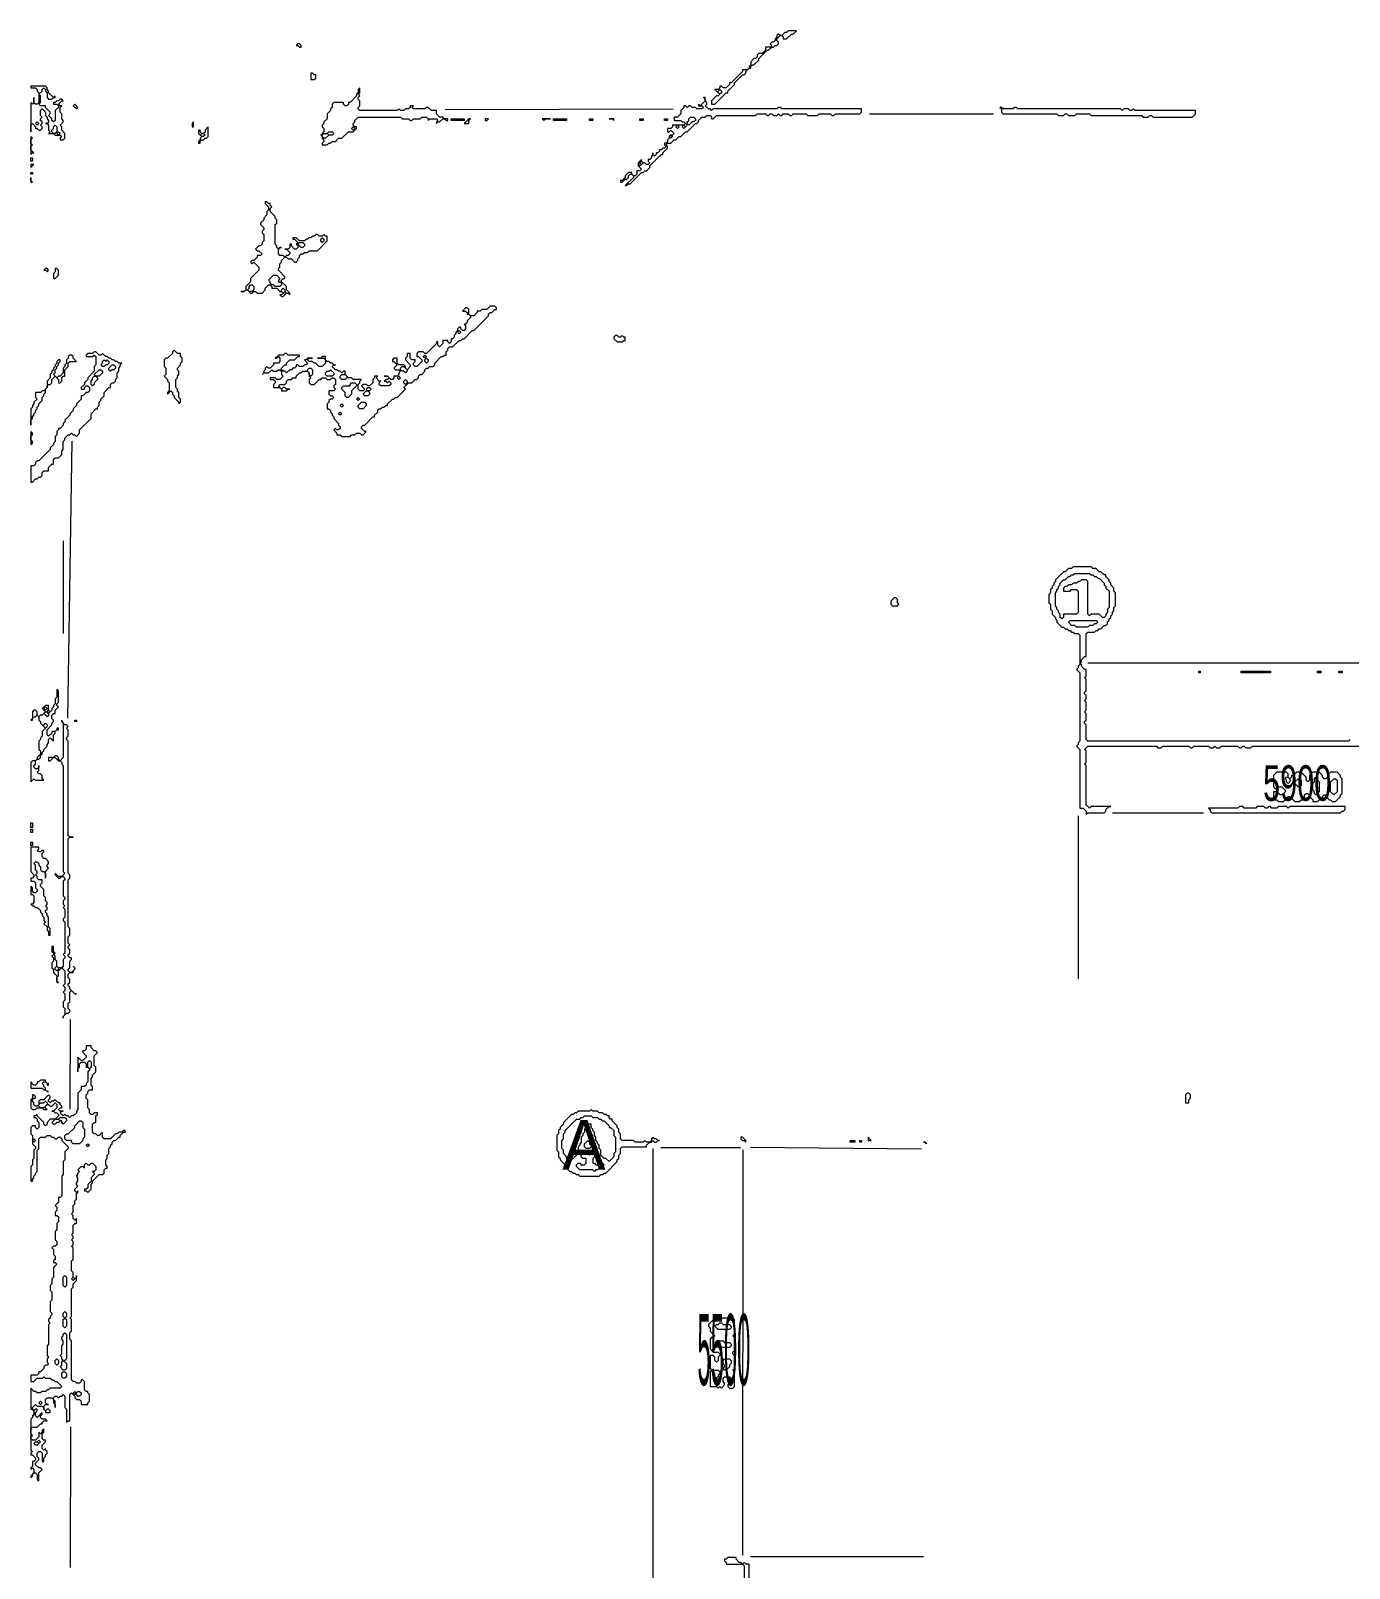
# Model space of a CAD drawing. Extents: x 20 to 3943, y 20 to 2783.
# Drawn here: x 20 to 829, y 1839 to 2783 of the extents above; entities that cross this region are included whole.
import ezdxf

# ---------------------------------------------------------------- set-up
doc = ezdxf.new("R2010")
doc.units = 0
for name, color, linetype, lineweight in [('OCR_TEXT', 6, 'Continuous', 0), ('TRACE_CURVE', 6, 'Continuous', 0), ('TRACE_STRAIGHT', 5, 'Continuous', 0), ('TRACE_TEXT_SYMBOL', 6, 'Continuous', 0)]:
    doc.layers.add(name, color=color, linetype=linetype, lineweight=lineweight)
doc.styles.add('wqy-unicode', font='wqy-unicode.lff')

msp = doc.modelspace()

# ---------------------------------------------------------------- linework, layer by layer
at = {"layer": 'TRACE_CURVE', "color": 6}
for points in [[(660, 2454), (659, 2453), (657, 2453), (655, 2451), (654, 2451), (649, 2446), (649, 2445), (648, 2444), (648, 2443), (647, 2442), (647, 2441), (646, 2440), (646, 2438), (645, 2437), (645, 2432), (646, 2431), (646, 2428), (647, 2427), (647, 2425), (649, 2423), (649, 2422), (650, 2421), (650, 2420), (653, 2417), (654, 2417), (655, 2416), (656, 2416), (657, 2415), (658, 2415), (659, 2414), (660, 2414), (661, 2413), (663, 2413), (664, 2412), (664, 2394), (663, 2393), (663, 2392), (662, 2391), (664, 2389), (664, 2347), (663, 2346), (663, 2345), (662, 2344), (664, 2342), (664, 2306), (666, 2306), (668, 2304), (668, 2302), (669, 2303), (679, 2303), (680, 2304), (680, 2305), (682, 2307), (683, 2307), (671, 2307), (670, 2306), (668, 2308), (668, 2332), (667, 2333), (668, 2334), (668, 2341), (667, 2342), (669, 2344), (711, 2344)], [(673, 2414), (674, 2415), (675, 2415), (676, 2416), (677, 2416), (679, 2418), (680, 2418), (681, 2419), (681, 2420), (682, 2421), (682, 2422), (683, 2423), (683, 2424), (684, 2425), (684, 2426), (685, 2427), (685, 2429), (686, 2430), (686, 2438), (685, 2439), (685, 2441), (683, 2443), (683, 2444), (682, 2445), (682, 2446), (680, 2448), (680, 2449), (679, 2449), (677, 2451), (676, 2451), (674, 2453), (672, 2453), (671, 2454), (660, 2454)], [(660, 2449), (661, 2450), (670, 2450), (671, 2449), (672, 2449), (673, 2448), (674, 2448), (675, 2447), (676, 2447), (679, 2444), (679, 2443), (680, 2442), (680, 2441), (682, 2439), (682, 2429), (681, 2428), (681, 2426), (680, 2425), (680, 2424), (679, 2423), (678, 2423), (676, 2425), (671, 2425), (670, 2424), (669, 2425), (669, 2445), (668, 2446), (665, 2446), (664, 2445), (663, 2445), (662, 2444), (660, 2444), (659, 2443), (657, 2443), (656, 2442), (655, 2442), (654, 2441), (654, 2439), (658, 2439), (659, 2440), (662, 2440), (663, 2439), (663, 2426), (662, 2425), (654, 2425), (654, 2423), (653, 2422), (652, 2423), (652, 2425), (651, 2426), (651, 2427), (650, 2428), (650, 2429), (649, 2430), (649, 2438), (650, 2439), (650, 2440), (651, 2441), (651, 2442), (652, 2443), (652, 2444), (654, 2446), (655, 2446), (657, 2448)], [(657, 2448), (658, 2448), (659, 2449), (660, 2449)], [(830, 2348), (829, 2347), (669, 2347), (668, 2348), (668, 2357), (667, 2358), (667, 2359), (668, 2360), (668, 2364), (667, 2365), (668, 2366), (668, 2371), (667, 2372), (668, 2373), (668, 2375), (667, 2376), (667, 2377), (668, 2378), (668, 2385), (667, 2386), (668, 2387), (668, 2391), (667, 2391), (665, 2393), (665, 2394), (664, 2395), (665, 2396), (665, 2397), (667, 2399), (668, 2399), (668, 2413), (669, 2414), (673, 2414)], [(39, 2360), (39, 2359), (40, 2358), (40, 2337), (38, 2335), (37, 2336), (37, 2337), (36, 2338), (35, 2338), (34, 2337), (31, 2337), (31, 2335), (32, 2335), (34, 2337), (35, 2337), (37, 2335), (38, 2335), (39, 2334), (39, 2333), (40, 2332), (40, 2267), (41, 2266), (39, 2264), (37, 2264), (35, 2266), (35, 2265), (37, 2263), (38, 2263), (39, 2264), (40, 2264), (41, 2263), (41, 2262), (40, 2261), (40, 2252), (41, 2251), (41, 2250), (40, 2249), (40, 2247), (41, 2246), (40, 2245), (41, 2244), (41, 2239), (40, 2238), (40, 2237), (41, 2236), (41, 2217), (40, 2216), (41, 2215), (41, 2214), (40, 2213), (40, 2209), (39, 2208), (37, 2208), (36, 2209), (36, 2212), (35, 2213), (35, 2215), (34, 2216), (35, 2217), (34, 2218), (34, 2221), (33, 2221), (33, 2218), (34, 2217)], [(43, 2207), (44, 2208), (44, 2212), (45, 2213), (45, 2214), (44, 2214), (43, 2215), (43, 2216), (44, 2217), (44, 2219), (43, 2220), (43, 2221), (44, 2222), (43, 2223), (43, 2227), (44, 2228), (44, 2232), (43, 2233), (43, 2262), (44, 2263), (44, 2265), (43, 2266), (43, 2287), (44, 2288), (46, 2288), (44, 2288), (43, 2289), (43, 2347), (42, 2348), (42, 2349), (43, 2350), (43, 2354), (42, 2355), (43, 2356), (42, 2357), (41, 2357), (39, 2359), (39, 2360)], [(711, 2344), (712, 2343), (714, 2343), (715, 2344), (731, 2344), (732, 2343), (733, 2343), (734, 2344), (743, 2344), (744, 2343), (746, 2343), (747, 2344), (748, 2343), (750, 2343), (751, 2344), (761, 2344), (762, 2343), (763, 2343), (764, 2344), (765, 2344), (766, 2343), (769, 2343), (770, 2344), (850, 2344)], [(34, 2217), (34, 2216), (33, 2215), (34, 2214), (34, 2212), (33, 2211), (33, 2208), (34, 2207), (34, 2205), (36, 2203), (36, 2199), (37, 2199), (36, 2200), (36, 2202), (37, 2203), (37, 2206), (39, 2208), (41, 2206), (41, 2198), (40, 2197), (41, 2196), (41, 2194), (40, 2193), (41, 2192), (41, 2188), (40, 2187), (40, 2184), (41, 2183), (41, 2179), (40, 2178), (40, 2177), (40, 2178), (42, 2180), (43, 2180), (44, 2181), (44, 2182), (43, 2183), (43, 2186), (44, 2187), (44, 2193), (45, 2194), (47, 2192), (48, 2192), (47, 2192), (44, 2195), (44, 2196), (43, 2197), (43, 2198), (44, 2199), (44, 2201), (43, 2202), (43, 2204), (44, 2205), (46, 2205), (46, 2206), (47, 2207), (47, 2208), (46, 2209), (47, 2208), (47, 2207), (45, 2205), (44, 2205), (43, 2206), (43, 2207)], [(54, 2160), (54, 2158), (53, 2157), (52, 2157), (52, 2156), (54, 2154), (54, 2153), (52, 2151), (51, 2151), (49, 2153), (49, 2144), (49, 2146), (50, 2147), (50, 2149), (51, 2150), (53, 2150), (54, 2149), (54, 2147), (55, 2147), (56, 2146), (56, 2145), (55, 2144), (55, 2138), (54, 2137), (54, 2136), (53, 2135), (51, 2135), (51, 2133), (49, 2131), (49, 2121), (48, 2120), (48, 2119), (46, 2117), (45, 2117), (44, 2116), (43, 2117), (42, 2117), (41, 2118), (40, 2117), (38, 2119), (39, 2120), (40, 2120), (38, 2120), (37, 2121), (38, 2122), (39, 2122), (39, 2123), (38, 2124), (38, 2125), (37, 2125), (35, 2127), (34, 2126), (33, 2126), (32, 2125), (31, 2126), (31, 2127), (32, 2128), (32, 2129), (31, 2130), (28, 2127), (26, 2127), (25, 2126), (25, 2124), (24, 2123)], [(67, 2093), (68, 2094), (68, 2097), (69, 2098), (69, 2099), (70, 2100), (70, 2101), (71, 2102), (72, 2102), (74, 2104), (75, 2104), (75, 2105), (77, 2107), (78, 2107), (78, 2108), (77, 2108), (76, 2107), (74, 2107), (73, 2106), (72, 2106), (69, 2103), (65, 2103), (64, 2104), (64, 2107), (62, 2105), (61, 2105), (60, 2106), (59, 2106), (58, 2107), (58, 2112), (59, 2113), (60, 2113), (60, 2117), (61, 2118), (61, 2119), (59, 2119), (58, 2118), (57, 2118), (56, 2119), (56, 2121), (55, 2122), (55, 2127), (54, 2128), (54, 2130), (55, 2131), (55, 2132), (56, 2133), (58, 2133), (58, 2135), (57, 2136), (57, 2140), (58, 2141), (58, 2142), (60, 2144), (60, 2147), (59, 2148), (59, 2154), (61, 2156), (60, 2157), (59, 2157), (57, 2159), (57, 2160), (54, 2160)], [(24, 2123), (23, 2123), (22, 2124), (22, 2125), (21, 2126), (21, 2127), (22, 2128), (23, 2128), (23, 2129), (22, 2130), (21, 2130), (21, 2128), (20, 2127), (20, 2122), (21, 2121), (23, 2121), (24, 2122), (27, 2122), (28, 2121), (30, 2121), (29, 2122), (29, 2123), (30, 2124), (31, 2124), (32, 2123), (33, 2123), (35, 2125), (36, 2124), (36, 2122), (34, 2120), (33, 2120), (34, 2120), (35, 2119), (36, 2119), (37, 2118), (37, 2117), (35, 2115), (32, 2115), (30, 2113), (30, 2112), (29, 2111), (28, 2112), (28, 2113), (24, 2117), (24, 2118), (23, 2117), (22, 2117), (22, 2116), (23, 2116), (24, 2115), (24, 2114), (25, 2113), (25, 2110), (24, 2109), (23, 2110), (23, 2111), (21, 2111), (20, 2110), (20, 2106), (21, 2105), (21, 2100), (23, 2098), (23, 2097), (22, 2096)], [(22, 2096), (22, 2091), (21, 2090), (21, 2087), (20, 2086), (20, 2077), (21, 2077), (21, 2078), (22, 2079), (22, 2080), (23, 2081), (23, 2082), (24, 2083), (24, 2096), (25, 2097), (25, 2103), (26, 2104), (29, 2104), (30, 2105), (32, 2105), (33, 2104), (34, 2104), (35, 2103), (36, 2103), (37, 2104), (38, 2104), (39, 2103), (39, 2102), (43, 2098), (43, 2097), (41, 2095), (41, 2090), (40, 2089), (40, 2081), (39, 2080), (39, 2068), (38, 2067), (37, 2067), (37, 2064), (35, 2062), (36, 2061), (36, 2059), (35, 2058), (35, 2056), (36, 2056), (37, 2055), (37, 2052), (36, 2051), (36, 2047), (35, 2046), (35, 2041), (36, 2040), (36, 2038), (35, 2037), (34, 2037), (33, 2036), (34, 2035), (34, 2032), (35, 2031), (35, 2029), (34, 2028), (34, 2027), (35, 2027), (36, 2026)], [(47, 2053), (46, 2054), (46, 2056), (45, 2057), (46, 2058), (46, 2062), (47, 2063), (47, 2065), (48, 2066), (48, 2069), (49, 2070), (49, 2071), (48, 2070), (47, 2071), (47, 2072), (49, 2074), (48, 2075), (48, 2076), (49, 2077), (49, 2079), (48, 2080), (49, 2081), (49, 2082), (50, 2083), (49, 2084), (51, 2086), (52, 2086), (53, 2085), (53, 2087), (54, 2088), (55, 2087), (56, 2087), (57, 2088), (58, 2088), (60, 2086), (60, 2084), (59, 2083), (58, 2083), (59, 2082), (59, 2081), (57, 2079), (57, 2077), (55, 2075), (55, 2073), (54, 2072), (53, 2072), (53, 2071), (54, 2071), (55, 2070), (57, 2072), (57, 2075), (58, 2076), (58, 2077), (62, 2081), (64, 2081), (65, 2082), (65, 2084), (66, 2085), (67, 2085), (67, 2086), (66, 2087), (66, 2090), (67, 2091), (67, 2093)], [(41, 1945), (41, 1938), (42, 1937), (42, 1929), (43, 1930), (44, 1930), (44, 1946), (45, 1947), (47, 1945), (47, 1944), (48, 1943), (50, 1943), (51, 1942), (51, 1940), (55, 1940), (55, 1941), (56, 1942), (56, 1946), (55, 1947), (55, 1948), (54, 1948), (53, 1949), (53, 1954), (52, 1955), (51, 1955), (51, 1954), (50, 1953), (48, 1953), (47, 1954), (46, 1954), (45, 1955), (45, 1979), (44, 1980), (44, 1984), (45, 1985), (45, 1992), (44, 1993), (45, 1994), (45, 2011), (46, 2012), (46, 2014), (48, 2016), (48, 2019), (48, 2018), (47, 2017), (46, 2018), (46, 2021), (45, 2022), (45, 2028), (46, 2029), (46, 2036), (45, 2037), (46, 2038), (46, 2040), (45, 2041), (46, 2042), (46, 2043), (45, 2044), (46, 2045), (46, 2050), (47, 2051), (48, 2051), (48, 2054), (47, 2053)], [(36, 2026), (34, 2024), (34, 2018), (33, 2017), (33, 2014), (32, 2013), (32, 2010), (33, 2009), (33, 2004), (32, 2003), (32, 1997), (33, 1996), (33, 1995), (32, 1994), (32, 1993), (31, 1992), (31, 1991), (32, 1990), (31, 1989), (31, 1977), (30, 1976), (30, 1970), (31, 1969), (30, 1968), (30, 1966), (31, 1965), (30, 1964), (29, 1964), (28, 1963), (28, 1962), (26, 1960), (25, 1960), (25, 1959), (24, 1958), (20, 1958), (20, 1954), (22, 1954), (24, 1956), (27, 1956), (28, 1957), (29, 1956), (32, 1956), (33, 1955), (34, 1955), (35, 1954), (36, 1954), (39, 1951), (38, 1950), (32, 1950), (31, 1949), (30, 1949), (29, 1948), (27, 1948), (26, 1947), (24, 1947), (23, 1948), (22, 1948), (20, 1950), (20, 1937), (21, 1937), (22, 1936), (22, 1934), (21, 1933), (21, 1932)], [(23, 1918), (21, 1918), (20, 1919), (20, 1920), (21, 1921), (20, 1922), (20, 1925), (21, 1926), (24, 1926), (26, 1928), (27, 1928), (27, 1929), (28, 1930), (30, 1930), (29, 1931), (27, 1931), (26, 1932), (26, 1933), (27, 1934), (27, 1935), (24, 1932), (23, 1933), (23, 1935), (24, 1936), (24, 1937), (23, 1937), (22, 1936), (21, 1937), (21, 1938), (23, 1940), (24, 1939), (27, 1939), (28, 1938), (28, 1937), (29, 1936), (29, 1935), (32, 1935), (32, 1936), (31, 1937), (30, 1937), (29, 1936), (28, 1937), (28, 1939), (29, 1940), (31, 1940), (30, 1940), (29, 1941), (29, 1943), (30, 1944), (33, 1944), (34, 1943), (34, 1941), (35, 1940), (35, 1938), (35, 1942), (34, 1943), (34, 1944), (35, 1945), (36, 1945), (37, 1944), (38, 1945), (39, 1945), (40, 1946), (41, 1945)], [(21, 1932), (20, 1931), (20, 1912), (21, 1911), (20, 1910), (20, 1909), (21, 1909), (23, 1907), (23, 1906), (22, 1905), (21, 1905), (21, 1902), (20, 1901), (20, 1900), (21, 1901), (22, 1900), (22, 1898), (20, 1896), (20, 1895), (21, 1896), (21, 1897), (22, 1898), (23, 1898), (24, 1897), (24, 1894), (25, 1893), (25, 1898), (27, 1900), (26, 1901), (25, 1901), (23, 1903), (23, 1904), (25, 1906), (25, 1907), (24, 1908), (24, 1910), (25, 1911), (26, 1911), (27, 1910), (27, 1905), (28, 1905), (28, 1907), (29, 1908), (29, 1909), (30, 1910), (30, 1911), (29, 1912), (29, 1913), (28, 1912), (27, 1913), (27, 1915), (29, 1917), (29, 1918), (28, 1918), (27, 1919), (27, 1922), (28, 1923), (28, 1925), (27, 1924), (27, 1923), (26, 1922), (25, 1923), (25, 1920), (23, 1918)], [(448, 1846), (447, 1845), (446, 1845), (446, 1844), (447, 1843), (447, 1842), (457, 1842), (458, 1841), (458, 1788)], [(453, 1845), (453, 1846), (448, 1846)], [(461, 1794), (461, 1842), (459, 1842), (458, 1843), (457, 1842), (456, 1843), (455, 1843), (453, 1845)]]:
    msp.add_lwpolyline(points, dxfattribs=at)
for points in [[(657, 2420), (658, 2421), (674, 2421), (675, 2420), (674, 2419), (673, 2419), (672, 2418), (670, 2418), (669, 2417), (662, 2417), (661, 2418), (659, 2418)], [(35, 2208), (36, 2209), (37, 2208), (37, 2207), (36, 2206), (35, 2207)], [(55, 2150), (56, 2151), (57, 2150), (57, 2147), (56, 2146), (55, 2147)], [(28, 2125), (29, 2126), (30, 2125), (30, 2124), (28, 2122), (26, 2122), (25, 2123), (25, 2124), (26, 2125)], [(35, 2115), (37, 2115), (38, 2114), (37, 2113), (36, 2113), (35, 2112), (34, 2112), (33, 2113)], [(37, 2115), (38, 2116), (41, 2116), (42, 2115), (42, 2114), (40, 2112), (39, 2113), (39, 2114), (38, 2114)], [(50, 2114), (51, 2114), (52, 2113), (52, 2110), (53, 2109), (53, 2104), (52, 2103), (52, 2102), (50, 2100), (46, 2100), (45, 2101), (45, 2102), (42, 2102), (41, 2103), (41, 2105), (42, 2106), (43, 2106), (47, 2110), (47, 2111)], [(21, 2102), (22, 2103), (23, 2102), (22, 2101)], [(54, 2099), (55, 2100), (56, 2099), (55, 2098)], [(40, 2018), (41, 2019), (42, 2018), (42, 2013), (41, 2012), (40, 2013)], [(45, 2017), (46, 2018), (47, 2017), (46, 2016)], [(40, 1996), (41, 1997), (42, 1996), (42, 1994), (41, 1993), (40, 1994)], [(40, 1992), (41, 1993), (42, 1992), (42, 1988), (41, 1987), (40, 1988)], [(40, 1983), (41, 1984), (42, 1983), (42, 1968), (41, 1967), (40, 1967), (39, 1968), (39, 1969), (38, 1970), (39, 1971), (39, 1976), (40, 1977), (40, 1979), (39, 1980), (39, 1981), (40, 1982)], [(35, 1967), (36, 1968), (37, 1967), (37, 1965), (36, 1964), (35, 1965)], [(39, 1966), (40, 1967), (42, 1965), (42, 1962), (41, 1961), (40, 1961), (38, 1963), (39, 1964)], [(39, 1959), (40, 1960), (41, 1960), (42, 1959), (42, 1957), (41, 1956), (40, 1956), (39, 1957)], [(46, 1947), (47, 1948), (48, 1947), (47, 1946)], [(48, 1947), (49, 1948), (50, 1948), (51, 1947), (51, 1946), (50, 1945), (49, 1945), (48, 1946)], [(25, 1941), (26, 1942), (27, 1941), (26, 1940)], [(22, 1916), (23, 1917), (24, 1917), (25, 1916), (24, 1915), (23, 1915)], [(24, 1917), (25, 1918), (26, 1917), (25, 1916)]]:
    msp.add_lwpolyline(points, close=True, dxfattribs=at)
at = {"layer": 'TRACE_STRAIGHT', "color": 5}
for p, q in [((274.38, 2734.58), (414.38, 2735.16)), ((535, 2732), (611, 2732)), ((42.87, 2361.11), (45.38, 2531.13)), ((40, 2470), (40, 2413)), ((669, 2395), (856, 2395)), ((684, 2303), (740, 2303)), ((663.31, 2201.12), (663.31, 2301.13)), ((44.16, 2121.12), (44.49, 2176.15)), ((402, 2097), (402, 1749)), ((406.87, 2097.59), (455.63, 2097.55)), ((457.25, 1847.37), (457.3, 2096.13)), ((461.87, 2097.86), (566.89, 2096.86)), ((44.49, 1839.87), (44.67, 1926.13)), ((461.87, 1846.59), (568.13, 1846.61))]:
    msp.add_line(p, q, dxfattribs=at)
at = {"layer": 'TRACE_TEXT_SYMBOL', "color": 6}
for points in [[(184, 2775), (183, 2774), (184, 2774), (185, 2773), (186, 2773), (186, 2774), (185, 2775)], [(192, 2757), (192, 2753), (194, 2753), (195, 2754), (195, 2756), (194, 2756), (193, 2757)], [(442, 2746), (443, 2747), (444, 2746), (444, 2745), (443, 2744), (442, 2745)], [(47, 2738), (46, 2737), (48, 2735), (49, 2736)], [(23, 2726), (24, 2727), (25, 2726), (24, 2725)], [(120, 2727), (119, 2726), (119, 2724), (120, 2724)], [(278, 2729), (286, 2729), (286, 2728), (278, 2728)], [(289, 2729), (286, 2726), (289, 2726), (289, 2728), (290, 2729)], [(299, 2729), (299, 2728), (300, 2728), (301, 2729)], [(334, 2729), (335, 2728), (336, 2729), (339, 2729)], [(341, 2729), (349, 2729), (349, 2728), (341, 2728)], [(363, 2729), (365, 2729), (365, 2728), (363, 2728)], [(375, 2729), (377, 2729), (378, 2728), (378, 2729)], [(394, 2729), (396, 2729), (396, 2728), (394, 2728)], [(409, 2729), (411, 2729), (411, 2728), (409, 2728)], [(424, 2729), (425, 2730), (427, 2730), (428, 2729), (428, 2728), (427, 2727), (426, 2727), (424, 2725), (423, 2726), (423, 2727), (424, 2728)], [(615, 2736), (616, 2735), (616, 2733), (617, 2732), (650, 2732), (651, 2731), (654, 2731), (655, 2732), (656, 2732), (657, 2731), (661, 2731), (662, 2732), (670, 2732), (671, 2731), (702, 2731), (703, 2730), (706, 2730), (707, 2731), (708, 2731), (709, 2730), (733, 2730), (735, 2732), (735, 2734), (698, 2734), (697, 2735), (696, 2734), (695, 2734), (694, 2735), (691, 2735), (690, 2734), (689, 2735), (626, 2735), (625, 2736), (624, 2736), (623, 2735), (617, 2735), (616, 2736)], [(20, 2718), (20, 2707), (21, 2708), (22, 2708), (20, 2710), (20, 2712), (21, 2713), (20, 2714), (20, 2716), (21, 2717)], [(34, 2724), (35, 2725), (36, 2724), (36, 2721), (35, 2720), (34, 2720), (33, 2721), (33, 2722), (34, 2723)], [(36, 2720), (37, 2721), (38, 2720), (37, 2719)], [(129, 2724), (127, 2722), (127, 2721), (126, 2720), (125, 2720), (124, 2721), (124, 2722), (123, 2722), (123, 2720), (125, 2718), (124, 2717), (124, 2716), (123, 2715), (123, 2714), (124, 2714), (124, 2715), (125, 2716), (126, 2716), (127, 2717), (128, 2717), (129, 2718)], [(124, 2719), (125, 2720), (126, 2720), (127, 2719), (126, 2718), (125, 2718)], [(199, 2719), (200, 2720), (202, 2720), (203, 2719), (201, 2717), (200, 2717), (199, 2718)], [(202, 2720), (203, 2721), (205, 2721), (206, 2720), (205, 2719), (203, 2719)], [(217, 2723), (218, 2724), (219, 2723), (218, 2722)], [(412, 2718), (413, 2719), (414, 2718), (413, 2717)], [(416, 2724), (417, 2725), (418, 2724), (417, 2723)], [(420, 2724), (421, 2725), (422, 2724), (421, 2723)], [(421, 2725), (422, 2726), (423, 2725), (422, 2724)], [(20, 2705), (21, 2705), (21, 2703), (20, 2703)], [(20, 2701), (20, 2699), (22, 2701)], [(393, 2701), (394, 2702), (395, 2701), (394, 2700)], [(394, 2702), (395, 2703), (396, 2702), (395, 2701)], [(20, 2696), (21, 2696), (21, 2695), (20, 2695)], [(20, 2693), (20, 2690), (21, 2690), (20, 2691)], [(184, 2652), (185, 2653), (187, 2653), (188, 2652), (188, 2651), (187, 2650), (186, 2650)], [(198, 2655), (199, 2656), (200, 2655), (200, 2654), (199, 2653), (198, 2654)], [(29, 2637), (28, 2636), (29, 2636), (30, 2635), (31, 2636), (30, 2637)], [(35, 2637), (35, 2635), (34, 2634), (34, 2631), (35, 2631), (37, 2633), (37, 2636), (36, 2637)], [(169, 2633), (171, 2633), (173, 2631), (172, 2630), (172, 2629), (173, 2629), (174, 2628), (174, 2627), (173, 2626), (170, 2626), (169, 2627), (168, 2627), (167, 2628), (167, 2629), (166, 2630)], [(154, 2626), (155, 2627), (156, 2627), (157, 2626), (157, 2624), (156, 2623), (154, 2623), (153, 2624), (154, 2625)], [(174, 2624), (175, 2625), (176, 2624), (176, 2623), (175, 2622), (174, 2623)], [(175, 2622), (176, 2623), (177, 2622), (176, 2621)], [(282, 2598), (283, 2599), (284, 2598), (283, 2597)], [(379, 2596), (378, 2595), (378, 2594), (380, 2592), (383, 2592), (384, 2593), (385, 2593), (385, 2595), (384, 2595), (383, 2596), (382, 2595), (381, 2595), (380, 2596)], [(108, 2587), (107, 2586), (107, 2585), (104, 2582), (103, 2582), (102, 2581), (102, 2577), (103, 2576), (103, 2572), (102, 2571), (104, 2569), (104, 2568), (105, 2567), (105, 2562), (104, 2561), (104, 2560), (106, 2562), (107, 2561), (107, 2560), (108, 2559), (108, 2558), (111, 2555), (111, 2554), (112, 2555), (112, 2557), (111, 2558), (111, 2561), (110, 2562), (110, 2563), (109, 2564), (109, 2569), (110, 2570), (110, 2571), (111, 2572), (111, 2574), (110, 2575), (110, 2576), (112, 2578), (112, 2579), (113, 2580), (113, 2582), (112, 2583), (112, 2585), (110, 2585)], [(64, 2580), (65, 2581), (66, 2580), (67, 2581), (68, 2580), (68, 2579), (67, 2578), (66, 2578), (65, 2577), (64, 2577), (63, 2578), (64, 2579)], [(70, 2578), (71, 2578), (72, 2577), (72, 2576), (71, 2575), (70, 2575), (69, 2574), (68, 2575), (68, 2576)], [(190, 2575), (191, 2576), (192, 2576), (193, 2575), (193, 2572), (192, 2571), (191, 2572), (191, 2573), (190, 2574)], [(247, 2576), (248, 2577), (249, 2577), (251, 2575), (251, 2574), (250, 2573), (249, 2574), (248, 2574), (247, 2575)], [(261, 2583), (262, 2584), (263, 2583), (262, 2582)], [(262, 2581), (263, 2582), (264, 2581), (264, 2580), (263, 2579), (262, 2580)], [(58, 2570), (59, 2571), (60, 2571), (61, 2570), (61, 2569), (59, 2567), (59, 2566), (58, 2565), (57, 2566), (57, 2568), (58, 2569)], [(62, 2575), (63, 2575), (64, 2574), (64, 2573), (62, 2571), (60, 2571), (59, 2572)], [(203, 2574), (204, 2575), (206, 2573), (206, 2572), (205, 2571), (202, 2571), (201, 2572), (201, 2573), (202, 2574)], [(210, 2571), (211, 2572), (213, 2572), (214, 2571), (214, 2570), (213, 2569), (211, 2569), (210, 2570)], [(216, 2566), (217, 2567), (219, 2567), (220, 2566), (220, 2565), (217, 2562), (217, 2560), (215, 2558), (214, 2558), (213, 2559), (213, 2561), (211, 2563), (211, 2564), (212, 2565), (216, 2565)], [(245, 2570), (246, 2571), (247, 2570), (246, 2569)], [(249, 2568), (250, 2569), (251, 2568), (251, 2567), (250, 2566), (249, 2567)], [(220, 2557), (221, 2558), (222, 2557), (221, 2556)], [(226, 2562), (227, 2562), (228, 2561), (228, 2560), (227, 2559), (225, 2559), (224, 2560)], [(226, 2563), (227, 2564), (228, 2564), (229, 2563), (228, 2562), (227, 2562)], [(209, 2548), (210, 2549), (211, 2548), (210, 2547)], [(210, 2553), (211, 2554), (212, 2553), (211, 2552)], [(223, 2555), (225, 2555), (226, 2554), (226, 2553), (224, 2551), (222, 2551), (221, 2552), (221, 2553)], [(20, 2537), (20, 2529), (21, 2530), (21, 2531), (20, 2532), (20, 2534), (21, 2535), (21, 2536)], [(550, 2435), (548, 2433), (548, 2431), (549, 2430), (552, 2430), (553, 2431), (552, 2432), (552, 2434), (551, 2435)], [(737, 2390), (738, 2390), (738, 2389), (737, 2389)], [(763, 2390), (778, 2390), (778, 2389), (763, 2389)], [(779, 2390), (781, 2390), (781, 2389), (779, 2389)], [(810, 2390), (812, 2390), (812, 2389), (810, 2389)], [(823, 2390), (825, 2390), (825, 2389), (823, 2389)], [(28, 2367), (29, 2368), (30, 2367), (29, 2366)], [(28, 2364), (29, 2365), (30, 2365), (31, 2364), (31, 2363), (30, 2362)], [(30, 2365), (31, 2366), (32, 2365), (31, 2364)], [(47, 2360), (48, 2360), (48, 2359), (47, 2359)], [(28, 2357), (29, 2358), (30, 2357), (30, 2356), (29, 2355), (28, 2356)], [(790, 2324), (791, 2325), (792, 2325), (793, 2324), (793, 2322), (792, 2321), (791, 2322), (791, 2323)], [(798, 2324), (799, 2324), (800, 2323), (800, 2320), (799, 2319), (798, 2319), (796, 2321), (796, 2322)], [(808, 2324), (809, 2325), (810, 2324), (810, 2323), (811, 2322), (811, 2316), (809, 2314), (808, 2315), (808, 2316), (807, 2317), (807, 2321), (808, 2322)], [(820, 2324), (821, 2324), (822, 2323), (822, 2316), (820, 2314), (818, 2316), (818, 2322)], [(762, 2307), (761, 2306), (743, 2306), (744, 2305), (744, 2304), (745, 2303), (824, 2303), (825, 2304), (826, 2304), (827, 2305), (827, 2307), (793, 2307), (792, 2306), (791, 2307), (786, 2307), (785, 2306), (782, 2306), (781, 2307), (780, 2307), (779, 2306), (778, 2306), (777, 2307), (773, 2307), (772, 2306), (765, 2306), (764, 2307)], [(20, 2297), (21, 2297), (21, 2294), (20, 2294)], [(20, 2293), (21, 2293), (21, 2291), (20, 2291)], [(20, 2285), (21, 2285), (21, 2283), (20, 2283)], [(26, 2139), (25, 2138), (24, 2138), (24, 2137), (23, 2136), (22, 2136), (20, 2138), (20, 2134), (27, 2134), (28, 2133), (29, 2133), (30, 2132), (31, 2132), (30, 2132), (29, 2133), (29, 2134), (28, 2135), (28, 2136), (27, 2137), (28, 2138), (29, 2138), (30, 2137), (30, 2136), (31, 2136), (31, 2137), (30, 2137), (29, 2138), (29, 2139)], [(730, 2131), (729, 2130), (729, 2125), (731, 2125), (731, 2127), (732, 2128), (732, 2130), (731, 2131)], [(359, 2116), (360, 2117), (364, 2117), (365, 2116), (368, 2116), (369, 2115), (370, 2115), (371, 2114), (372, 2114), (375, 2111), (375, 2110), (376, 2110), (378, 2108), (378, 2105), (379, 2104), (379, 2095), (378, 2094), (378, 2092), (375, 2089), (373, 2091), (372, 2091), (370, 2093), (370, 2096), (369, 2097), (369, 2099), (368, 2100), (368, 2101), (367, 2102), (367, 2104), (366, 2105), (366, 2107), (365, 2108), (365, 2109), (364, 2110), (364, 2112), (361, 2112), (361, 2110), (360, 2109), (360, 2107), (359, 2106), (359, 2105), (358, 2104), (358, 2101), (357, 2100), (357, 2099), (356, 2098), (356, 2096), (355, 2095), (355, 2093), (351, 2089), (349, 2091), (349, 2092), (347, 2094), (347, 2096), (346, 2097), (346, 2102), (347, 2103), (347, 2106), (348, 2107), (348, 2108), (355, 2115), (357, 2115), (358, 2116)], [(362, 2102), (363, 2101), (363, 2100), (364, 2099), (364, 2098), (363, 2097), (361, 2097), (360, 2098), (360, 2100)], [(456, 2104), (456, 2103), (457, 2102), (458, 2102), (459, 2101), (459, 2102), (457, 2104)], [(523, 2102), (526, 2102), (526, 2101), (523, 2101)], [(529, 2102), (530, 2102), (530, 2101), (529, 2101)], [(534, 2104), (534, 2102), (536, 2102)], [(568, 2101), (569, 2101), (570, 2100), (569, 2101)], [(358, 2093), (359, 2094), (362, 2094), (363, 2093), (364, 2094), (365, 2094), (366, 2093), (366, 2092), (365, 2091), (365, 2088), (366, 2088), (367, 2087), (368, 2087), (369, 2088), (371, 2088), (372, 2087), (370, 2085), (369, 2085), (368, 2084), (367, 2084), (366, 2083), (365, 2084), (357, 2084), (355, 2086), (355, 2087), (356, 2088), (357, 2088), (358, 2087), (360, 2087), (361, 2088), (361, 2091), (359, 2091), (358, 2092)], [(440, 1993), (436, 1989), (436, 1988), (437, 1987), (437, 1985), (440, 1982), (439, 1981), (438, 1981), (437, 1980), (437, 1974), (439, 1972), (442, 1972), (443, 1971), (443, 1970), (442, 1969), (442, 1967), (441, 1966), (440, 1967), (440, 1969), (439, 1970), (437, 1970), (437, 1962), (438, 1961), (437, 1960), (437, 1951), (441, 1951), (442, 1950), (443, 1951), (444, 1950), (446, 1952), (446, 1953), (445, 1954), (445, 1956), (446, 1957), (449, 1957), (450, 1956), (450, 1954), (448, 1952), (448, 1951), (449, 1950), (451, 1950), (452, 1951), (452, 1960), (451, 1961), (452, 1962), (452, 1970), (451, 1971), (451, 1972), (452, 1973), (452, 1981), (451, 1982), (452, 1983), (452, 1992), (451, 1992), (450, 1993)], [(442, 1989), (443, 1990), (444, 1990), (445, 1989), (449, 1989), (450, 1988), (450, 1987), (449, 1986), (442, 1986), (440, 1988), (441, 1989)], [(442, 1979), (445, 1979), (446, 1978), (449, 1978), (450, 1977), (450, 1976), (449, 1975), (442, 1975), (440, 1977)], [(445, 1967), (446, 1968), (449, 1968), (450, 1967), (450, 1965), (449, 1964), (449, 1963), (447, 1961), (446, 1961), (445, 1962), (446, 1963), (446, 1964), (445, 1965)], [(439, 1960), (440, 1961), (442, 1961), (443, 1960), (443, 1959), (442, 1958), (442, 1957), (441, 1956), (440, 1957), (440, 1959)]]:
    msp.add_lwpolyline(points, close=True, dxfattribs=at)
for points in [[(485, 2783), (484, 2782), (483, 2782), (481, 2780), (480, 2780), (479, 2781), (478, 2780), (478, 2779), (477, 2778), (477, 2777), (476, 2776), (475, 2776), (474, 2775), (475, 2774), (474, 2773), (471, 2773), (471, 2771), (469, 2769), (467, 2769), (466, 2768), (466, 2767), (465, 2766), (464, 2766), (462, 2764), (462, 2762), (461, 2761), (461, 2760), (460, 2759), (457, 2759), (457, 2758), (450, 2751), (449, 2751), (449, 2750), (447, 2748), (445, 2748), (444, 2749), (443, 2749), (443, 2748), (442, 2747), (440, 2747), (443, 2744), (442, 2743), (441, 2743), (438, 2740), (438, 2738), (440, 2738), (447, 2745), (448, 2745), (448, 2746), (452, 2750), (452, 2751), (457, 2756), (458, 2756), (459, 2757), (459, 2758), (461, 2760), (462, 2760), (462, 2761), (463, 2762), (464, 2762), (467, 2765), (467, 2766), (472, 2771), (473, 2771)], [(473, 2771), (475, 2773), (476, 2773), (477, 2774), (478, 2774), (479, 2775), (479, 2776), (478, 2777), (478, 2778), (480, 2780), (481, 2780), (482, 2779), (482, 2778), (484, 2778), (487, 2781), (488, 2781), (490, 2783), (485, 2783)], [(20, 2749), (20, 2748), (23, 2748), (24, 2747), (24, 2746), (25, 2745), (25, 2739), (24, 2738), (23, 2738), (22, 2739), (22, 2742), (22, 2739), (21, 2738), (20, 2739), (20, 2721), (20, 2725), (21, 2726), (23, 2724), (23, 2723), (24, 2723), (25, 2722), (26, 2722), (27, 2723), (27, 2724), (26, 2725), (27, 2726), (27, 2727), (26, 2728), (26, 2729), (27, 2730), (26, 2731), (26, 2734), (27, 2735), (29, 2733), (29, 2731), (30, 2730), (30, 2729), (31, 2728), (31, 2727), (30, 2726), (29, 2726), (30, 2726), (31, 2725), (31, 2722), (32, 2721), (31, 2720), (34, 2720), (35, 2719), (38, 2719), (39, 2718), (38, 2717), (38, 2716), (40, 2716), (41, 2717), (41, 2720), (39, 2722), (39, 2724), (38, 2725), (40, 2727), (40, 2728), (39, 2729), (39, 2732), (38, 2733), (38, 2736)], [(38, 2736), (39, 2737), (38, 2737), (37, 2738), (39, 2740), (40, 2740), (39, 2741), (38, 2741), (37, 2740), (36, 2740), (35, 2739), (34, 2739), (34, 2738), (36, 2738), (37, 2737), (37, 2736), (35, 2734), (35, 2728), (34, 2727), (33, 2728), (33, 2729), (31, 2731), (32, 2732), (32, 2733), (29, 2736), (29, 2737), (26, 2737), (25, 2738), (26, 2739), (26, 2743), (25, 2744), (27, 2746), (27, 2747), (28, 2748), (29, 2747), (29, 2746), (30, 2745), (30, 2742), (31, 2741), (33, 2741), (34, 2742), (35, 2742), (35, 2743), (34, 2742), (31, 2745), (31, 2746), (30, 2747), (30, 2748), (29, 2749), (20, 2749)], [(222, 2748), (221, 2747), (221, 2745), (220, 2744), (220, 2743), (216, 2739), (215, 2739), (215, 2738), (214, 2737), (213, 2737), (212, 2738), (212, 2739), (206, 2739), (205, 2738), (205, 2736), (204, 2735), (204, 2734), (202, 2732), (202, 2729), (200, 2727), (200, 2726), (199, 2725), (199, 2724), (200, 2723), (200, 2721), (198, 2719), (199, 2718), (199, 2717), (200, 2716), (200, 2715), (199, 2714), (199, 2713), (202, 2713), (203, 2714), (204, 2714), (205, 2715), (207, 2715), (209, 2717), (211, 2717), (215, 2721), (218, 2721), (220, 2723), (220, 2724), (219, 2724), (218, 2725), (218, 2726), (219, 2727), (219, 2728), (221, 2730), (247, 2730), (248, 2729), (252, 2729), (253, 2728), (254, 2728), (255, 2729), (259, 2729), (260, 2730), (263, 2730), (264, 2729), (264, 2728), (265, 2729), (269, 2729), (270, 2728), (269, 2727)], [(269, 2727), (269, 2726), (270, 2727), (271, 2727), (273, 2729), (274, 2729), (275, 2728), (276, 2728), (276, 2729), (274, 2729), (273, 2730), (271, 2730), (269, 2732), (269, 2734), (266, 2734), (264, 2736), (263, 2736), (262, 2735), (255, 2735), (254, 2736), (255, 2737), (253, 2737), (253, 2736), (252, 2735), (250, 2735), (249, 2734), (247, 2734), (246, 2735), (245, 2734), (222, 2734), (221, 2735), (221, 2736), (222, 2737), (222, 2740), (221, 2741), (221, 2742), (222, 2743), (221, 2744), (222, 2745), (222, 2748)], [(433, 2742), (434, 2741), (434, 2740), (431, 2737), (430, 2738), (430, 2737), (432, 2737), (433, 2736), (432, 2735), (429, 2735), (428, 2736), (426, 2736), (425, 2737), (424, 2737), (423, 2736), (422, 2737), (421, 2737), (421, 2736), (419, 2734), (419, 2732), (417, 2730), (415, 2730), (415, 2728), (419, 2728), (420, 2727), (421, 2727), (422, 2726), (421, 2725), (414, 2725), (414, 2724), (413, 2723), (411, 2723), (411, 2721), (412, 2721), (413, 2722), (415, 2720), (414, 2719), (413, 2719), (412, 2718), (412, 2717), (411, 2716), (411, 2715), (410, 2714), (409, 2714), (409, 2713), (410, 2712), (409, 2711), (408, 2711), (407, 2710), (406, 2710), (406, 2709), (405, 2708), (404, 2708), (404, 2707), (403, 2706), (402, 2707), (402, 2708), (402, 2707), (401, 2706), (401, 2705), (400, 2704), (399, 2704), (399, 2703), (400, 2702)], [(437, 2731), (438, 2730), (438, 2729), (439, 2729), (441, 2731), (465, 2731), (466, 2732), (471, 2732), (472, 2731), (473, 2731), (474, 2732), (475, 2732), (476, 2731), (478, 2731), (479, 2732), (480, 2731), (481, 2731), (482, 2732), (485, 2732), (486, 2731), (487, 2731), (488, 2732), (496, 2732), (497, 2731), (503, 2731), (504, 2732), (511, 2732), (512, 2731), (513, 2731), (514, 2732), (529, 2732), (530, 2733), (530, 2735), (481, 2735), (480, 2736), (479, 2736), (478, 2735), (439, 2735), (438, 2734), (437, 2735), (436, 2735), (434, 2737), (435, 2738), (435, 2739), (434, 2740), (434, 2742), (433, 2742)], [(400, 2702), (399, 2701), (398, 2701), (397, 2702), (396, 2702), (395, 2703), (395, 2704), (393, 2702), (393, 2700), (395, 2698), (394, 2697), (392, 2697), (392, 2695), (391, 2694), (390, 2694), (389, 2695), (389, 2696), (387, 2696), (385, 2694), (385, 2693), (383, 2691), (382, 2691), (382, 2690), (383, 2690), (385, 2692), (386, 2692), (387, 2693), (387, 2694), (388, 2695), (389, 2695), (390, 2694), (390, 2693), (385, 2688), (386, 2688), (387, 2689), (388, 2689), (395, 2696), (396, 2696), (397, 2697), (398, 2697), (400, 2699), (400, 2700), (407, 2707), (408, 2707), (408, 2708), (411, 2711), (411, 2712), (410, 2713), (411, 2714), (413, 2714), (415, 2716), (416, 2716), (418, 2718), (419, 2718), (422, 2721), (423, 2721), (428, 2726), (429, 2726), (430, 2727), (430, 2728), (432, 2730), (434, 2730), (435, 2731), (437, 2731)], [(164, 2678), (164, 2677), (166, 2675), (166, 2673), (165, 2672), (165, 2670), (163, 2668), (163, 2667), (161, 2665), (161, 2664), (163, 2662), (163, 2661), (162, 2660), (162, 2659), (163, 2658), (163, 2654), (162, 2653), (162, 2652), (161, 2651), (160, 2651), (158, 2649), (159, 2648), (160, 2648), (162, 2646), (161, 2645), (159, 2645), (159, 2644), (157, 2642), (156, 2642), (155, 2641), (156, 2640), (157, 2641), (160, 2638), (160, 2636), (155, 2631), (155, 2629), (152, 2626), (152, 2624), (151, 2623), (149, 2623), (151, 2623), (152, 2624), (153, 2624), (155, 2622), (156, 2622), (157, 2623), (158, 2623), (159, 2622), (162, 2622), (164, 2624), (164, 2625), (166, 2627), (167, 2627), (168, 2626), (168, 2625), (171, 2625), (173, 2623), (174, 2623), (175, 2622), (174, 2621), (173, 2621), (174, 2620), (175, 2620), (177, 2622)], [(178, 2649), (176, 2649), (177, 2649), (179, 2647), (179, 2646), (178, 2645), (177, 2645), (176, 2644), (175, 2645), (173, 2645), (172, 2646), (172, 2649), (173, 2650), (174, 2650), (173, 2650), (172, 2649), (171, 2650), (171, 2651), (170, 2652), (170, 2664), (171, 2665), (171, 2667), (170, 2668), (170, 2669), (167, 2672), (167, 2674), (168, 2675), (167, 2676), (167, 2677), (166, 2677), (165, 2678), (164, 2678)], [(177, 2622), (178, 2622), (179, 2621), (179, 2622), (177, 2624), (177, 2626), (174, 2629), (174, 2630), (175, 2631), (176, 2631), (176, 2632), (172, 2636), (172, 2637), (173, 2638), (173, 2640), (174, 2641), (174, 2642), (176, 2644), (177, 2644), (178, 2643), (180, 2643), (182, 2641), (183, 2641), (184, 2642), (184, 2643), (185, 2644), (185, 2645), (186, 2646), (187, 2646), (188, 2647), (190, 2647), (191, 2648), (196, 2648), (202, 2654), (202, 2657), (201, 2657), (200, 2658), (199, 2657), (197, 2657), (196, 2658), (195, 2658), (194, 2657), (193, 2657), (192, 2656), (191, 2656), (190, 2655), (189, 2655), (188, 2654), (185, 2654), (183, 2656), (181, 2656), (181, 2655), (182, 2655), (184, 2653), (183, 2652), (184, 2651), (184, 2650), (183, 2649), (182, 2649), (180, 2651), (180, 2652), (179, 2652), (179, 2650), (178, 2649)], [(302, 2614), (300, 2612), (297, 2612), (296, 2611), (294, 2611), (294, 2610), (292, 2608), (290, 2608), (289, 2609), (289, 2612), (288, 2613), (287, 2613), (285, 2611), (287, 2611), (288, 2610), (288, 2609), (289, 2609), (290, 2608), (290, 2607), (288, 2605), (288, 2604), (287, 2603), (286, 2603), (287, 2602), (287, 2600), (286, 2599), (285, 2599), (284, 2600), (284, 2601), (283, 2601), (282, 2600), (282, 2599), (281, 2598), (281, 2597), (280, 2596), (280, 2595), (279, 2594), (278, 2594), (278, 2592), (277, 2591), (276, 2592), (276, 2593), (273, 2593), (273, 2591), (271, 2589), (270, 2590), (270, 2592), (269, 2592), (269, 2591), (263, 2585), (262, 2585), (261, 2586), (258, 2586), (257, 2585), (257, 2583), (258, 2583), (260, 2581), (260, 2580), (257, 2577), (256, 2577), (255, 2578), (255, 2579), (256, 2580), (256, 2581)], [(303, 2610), (305, 2612), (306, 2612), (306, 2613), (305, 2614), (302, 2614)], [(219, 2535), (220, 2536), (222, 2536), (223, 2535), (224, 2535), (226, 2537), (225, 2537), (223, 2539), (223, 2540), (224, 2541), (225, 2541), (230, 2546), (231, 2546), (231, 2547), (233, 2549), (233, 2550), (234, 2551), (235, 2551), (236, 2552), (237, 2552), (238, 2553), (239, 2553), (239, 2554), (242, 2557), (243, 2557), (244, 2558), (245, 2558), (250, 2563), (249, 2564), (252, 2567), (254, 2567), (256, 2569), (257, 2569), (258, 2570), (258, 2571), (259, 2572), (260, 2572), (262, 2574), (262, 2575), (263, 2576), (264, 2576), (265, 2577), (267, 2577), (268, 2578), (268, 2579), (272, 2583), (273, 2583), (274, 2584), (275, 2584), (275, 2586), (276, 2587), (276, 2588), (277, 2589), (279, 2589), (283, 2593), (284, 2593), (285, 2594), (286, 2594), (291, 2599), (292, 2599), (301, 2608), (301, 2609), (302, 2610), (303, 2610)], [(59, 2586), (58, 2585), (55, 2585), (54, 2584), (54, 2583), (58, 2583), (59, 2584), (60, 2583), (60, 2578), (59, 2577), (59, 2574), (55, 2570), (55, 2569), (53, 2567), (53, 2566), (51, 2564), (51, 2563), (53, 2563), (53, 2564), (54, 2565), (55, 2565), (56, 2564), (56, 2562), (55, 2561), (54, 2561), (52, 2559), (51, 2559), (51, 2557), (48, 2554), (48, 2553), (46, 2551), (46, 2550), (44, 2548), (44, 2547), (41, 2544), (41, 2543), (40, 2542), (40, 2541), (38, 2539), (37, 2539), (37, 2538), (36, 2537), (36, 2535), (35, 2534), (35, 2531), (34, 2530), (34, 2529), (32, 2527), (32, 2526), (25, 2519), (24, 2519), (23, 2518), (23, 2517), (22, 2516), (20, 2516), (20, 2506), (21, 2506), (23, 2508), (24, 2508), (25, 2509), (26, 2509), (27, 2510), (27, 2512), (28, 2513)], [(28, 2513), (31, 2513), (31, 2515), (33, 2517), (34, 2517), (34, 2520), (35, 2521), (37, 2521), (39, 2523), (39, 2525), (40, 2526), (40, 2531), (41, 2532), (41, 2533), (43, 2535), (44, 2535), (45, 2536), (46, 2535), (47, 2535), (48, 2534), (50, 2536), (50, 2538), (57, 2545), (57, 2548), (60, 2551), (61, 2551), (61, 2552), (62, 2553), (62, 2555), (63, 2556), (63, 2557), (65, 2559), (65, 2561), (68, 2564), (69, 2564), (69, 2566), (70, 2567), (71, 2567), (72, 2568), (72, 2569), (73, 2570), (73, 2573), (74, 2574), (74, 2576), (75, 2577), (75, 2578), (76, 2579), (74, 2579), (73, 2580), (72, 2580), (71, 2581), (70, 2581), (69, 2582), (68, 2582), (67, 2583), (66, 2583), (64, 2585), (63, 2584), (62, 2584), (60, 2586), (59, 2586)], [(44, 2584), (43, 2583), (43, 2582), (42, 2581), (42, 2579), (41, 2578), (41, 2577), (40, 2576), (40, 2573), (38, 2571), (37, 2571), (36, 2570), (34, 2572), (35, 2573), (35, 2575), (36, 2576), (36, 2577), (37, 2578), (37, 2579), (38, 2580), (38, 2581), (37, 2581), (36, 2580), (36, 2579), (35, 2578), (35, 2577), (34, 2576), (34, 2575), (33, 2574), (33, 2573), (32, 2572), (32, 2570), (30, 2568), (30, 2564), (28, 2562), (27, 2562), (26, 2561), (23, 2561), (23, 2558), (24, 2557), (22, 2555), (22, 2554), (21, 2553), (21, 2552), (20, 2551), (20, 2541), (20, 2544), (21, 2545), (21, 2546), (22, 2547), (22, 2548), (23, 2549), (23, 2550), (24, 2551), (24, 2552), (25, 2553), (25, 2554), (27, 2556), (27, 2558), (28, 2559), (28, 2560), (29, 2561), (29, 2563), (30, 2564)], [(30, 2564), (30, 2565), (31, 2566), (32, 2566), (33, 2567), (33, 2569), (35, 2571), (37, 2569), (37, 2567), (38, 2567), (39, 2568), (39, 2570), (40, 2571), (41, 2571), (41, 2575), (43, 2577), (43, 2579), (44, 2580), (48, 2580), (46, 2582), (46, 2583), (45, 2584), (44, 2584)], [(176, 2578), (177, 2578), (177, 2579), (179, 2581), (182, 2581), (184, 2583), (185, 2583), (185, 2584), (178, 2584), (177, 2585), (176, 2585), (175, 2584), (172, 2584), (170, 2582), (171, 2582), (172, 2583), (173, 2582), (173, 2580), (172, 2579), (169, 2579), (169, 2578), (167, 2576), (166, 2576), (165, 2577), (164, 2576), (164, 2575), (163, 2574), (163, 2573), (162, 2572), (163, 2573), (166, 2573), (168, 2575), (169, 2574), (171, 2574), (172, 2575), (173, 2575), (174, 2574), (174, 2572), (175, 2571), (173, 2569), (171, 2569), (170, 2570), (167, 2570), (167, 2569), (169, 2569), (170, 2568), (170, 2567), (169, 2566), (169, 2564), (173, 2564), (174, 2563), (174, 2562), (177, 2562), (178, 2563), (179, 2563), (177, 2563), (176, 2564), (175, 2564), (174, 2563), (172, 2565), (173, 2566), (176, 2566), (177, 2567), (177, 2568)], [(224, 2562), (222, 2562), (221, 2563), (221, 2566), (222, 2567), (222, 2568), (223, 2569), (218, 2569), (217, 2570), (215, 2570), (213, 2572), (213, 2574), (212, 2574), (211, 2573), (210, 2574), (209, 2574), (208, 2575), (207, 2575), (205, 2577), (206, 2578), (207, 2578), (206, 2578), (205, 2579), (204, 2579), (203, 2580), (202, 2580), (201, 2581), (201, 2583), (199, 2583), (198, 2582), (196, 2582), (200, 2582), (201, 2581), (201, 2579), (199, 2577), (197, 2577), (195, 2579), (194, 2579), (193, 2580), (191, 2580), (190, 2581), (191, 2582), (193, 2582), (190, 2582), (189, 2581), (188, 2581), (190, 2579), (189, 2578), (188, 2578), (187, 2577), (185, 2577), (184, 2578), (183, 2578), (183, 2577), (182, 2576), (181, 2576), (180, 2575), (179, 2575), (177, 2573), (176, 2574), (175, 2574), (174, 2575), (174, 2576), (176, 2578)], [(256, 2581), (254, 2581), (253, 2582), (253, 2585), (251, 2585), (251, 2583), (250, 2582), (250, 2581), (253, 2578), (253, 2577), (251, 2575), (250, 2576), (250, 2577), (249, 2578), (246, 2578), (245, 2579), (245, 2582), (243, 2582), (242, 2581), (242, 2580), (243, 2580), (245, 2578), (243, 2576), (244, 2575), (246, 2575), (247, 2574), (246, 2573), (246, 2572), (245, 2571), (243, 2571), (243, 2570), (242, 2569), (241, 2569), (239, 2571), (237, 2571), (239, 2571), (240, 2570), (239, 2569), (238, 2569), (237, 2568), (238, 2568), (239, 2567), (240, 2568), (241, 2567), (241, 2566), (240, 2565), (235, 2565), (234, 2566), (234, 2567), (235, 2568), (234, 2568), (232, 2570), (233, 2571), (231, 2571), (231, 2570), (230, 2569), (230, 2567), (228, 2565), (227, 2565), (226, 2566), (224, 2566), (223, 2565), (225, 2563), (224, 2562)], [(177, 2568), (178, 2569), (180, 2569), (181, 2570), (183, 2570), (183, 2571), (185, 2573), (186, 2573), (187, 2574), (190, 2574), (191, 2573), (191, 2571), (192, 2570), (191, 2569), (191, 2567), (192, 2566), (194, 2566), (197, 2569), (198, 2569), (199, 2570), (201, 2570), (202, 2569), (204, 2569), (205, 2570), (206, 2570), (207, 2569), (207, 2566), (206, 2565), (206, 2564), (207, 2563), (206, 2562), (203, 2562), (203, 2560), (204, 2559), (205, 2559), (206, 2558), (205, 2557), (204, 2557), (203, 2556), (203, 2555), (202, 2554), (202, 2551), (203, 2551), (204, 2550), (204, 2549), (205, 2548), (205, 2547), (206, 2546), (206, 2545), (209, 2542), (209, 2541), (210, 2540), (210, 2539), (209, 2538), (208, 2538), (207, 2539), (206, 2538), (208, 2536), (208, 2535), (210, 2535), (211, 2534), (216, 2534), (217, 2535), (219, 2535)], [(36, 2379), (36, 2374), (35, 2373), (35, 2370), (34, 2369), (34, 2368), (33, 2367), (33, 2366), (32, 2365), (31, 2366), (31, 2369), (29, 2369), (27, 2367), (29, 2365), (27, 2363), (26, 2363), (25, 2362), (24, 2363), (24, 2365), (23, 2366), (22, 2366), (21, 2365), (21, 2361), (20, 2360), (21, 2360), (21, 2361), (22, 2362), (23, 2362), (24, 2363), (25, 2362), (25, 2360), (26, 2359), (26, 2358), (29, 2355), (27, 2353), (27, 2350), (26, 2349), (26, 2348), (25, 2347), (25, 2342), (26, 2341), (26, 2339), (24, 2337), (24, 2336), (23, 2335), (21, 2335), (20, 2334), (20, 2322), (22, 2324), (23, 2323), (28, 2323), (27, 2324), (27, 2326), (26, 2327), (25, 2327), (24, 2328), (25, 2329), (25, 2332), (25, 2331), (24, 2330), (23, 2330), (22, 2331), (22, 2332), (23, 2333)], [(23, 2333), (23, 2335), (24, 2336), (25, 2336), (26, 2337), (26, 2338), (27, 2339), (27, 2340), (28, 2341), (28, 2342), (30, 2344), (30, 2345), (31, 2346), (31, 2348), (32, 2349), (34, 2347), (34, 2351), (35, 2352), (35, 2353), (36, 2354), (37, 2354), (37, 2355), (36, 2355), (36, 2354), (35, 2353), (33, 2353), (33, 2352), (31, 2350), (30, 2351), (30, 2354), (33, 2357), (33, 2358), (34, 2359), (34, 2360), (33, 2361), (33, 2363), (34, 2364), (35, 2364), (35, 2366), (37, 2368), (36, 2369), (36, 2370), (37, 2371), (37, 2378), (36, 2379)], [(785, 2328), (783, 2326), (783, 2319), (784, 2318), (785, 2318), (786, 2319), (788, 2319), (790, 2317), (790, 2316), (788, 2314), (787, 2314), (785, 2316), (783, 2316), (783, 2312), (784, 2311), (785, 2311), (786, 2310), (789, 2310), (790, 2311), (791, 2311), (791, 2312), (792, 2313), (793, 2313), (796, 2310), (799, 2310), (800, 2311), (801, 2311), (802, 2312), (802, 2314), (803, 2315), (804, 2315), (805, 2314), (805, 2313), (807, 2311), (807, 2310), (810, 2310), (811, 2311), (812, 2311), (813, 2312), (813, 2313), (814, 2314), (815, 2314), (816, 2313), (816, 2312), (817, 2311), (818, 2311), (819, 2310), (821, 2310), (824, 2313), (824, 2314), (825, 2315), (825, 2324), (824, 2325), (824, 2326), (822, 2328), (818, 2328), (816, 2326), (816, 2325), (815, 2324), (814, 2324), (813, 2325), (813, 2326), (811, 2328), (807, 2328)], [(807, 2328), (805, 2326), (805, 2323), (804, 2322), (803, 2323), (803, 2325), (800, 2328), (797, 2328), (795, 2326), (794, 2326), (794, 2325), (793, 2324), (792, 2325), (792, 2327), (791, 2328), (785, 2328)], [(20, 2282), (20, 2267), (22, 2265), (22, 2264), (21, 2263), (20, 2263), (20, 2261), (22, 2261), (23, 2260), (23, 2257), (24, 2256), (24, 2255), (23, 2254), (22, 2254), (21, 2255), (21, 2257), (20, 2258), (20, 2253), (21, 2253), (22, 2252), (22, 2248), (21, 2247), (20, 2247), (21, 2246), (22, 2246), (23, 2245), (24, 2245), (26, 2243), (26, 2242), (27, 2241), (27, 2240), (28, 2239), (28, 2237), (29, 2236), (28, 2235), (30, 2233), (30, 2231), (31, 2230), (31, 2228), (32, 2228), (32, 2232), (31, 2233), (31, 2239), (30, 2240), (30, 2241), (29, 2242), (29, 2243), (30, 2244), (30, 2245), (29, 2246), (30, 2247), (30, 2248), (29, 2249), (29, 2251), (28, 2252), (28, 2256), (26, 2258), (26, 2259), (27, 2260), (27, 2262), (25, 2262), (24, 2263), (24, 2264), (23, 2265)], [(23, 2265), (24, 2266), (24, 2267), (23, 2268), (23, 2271), (22, 2272), (23, 2273), (24, 2273), (25, 2272), (25, 2271), (26, 2270), (26, 2268), (27, 2267), (28, 2267), (29, 2266), (29, 2263), (29, 2267), (31, 2269), (30, 2270), (30, 2271), (31, 2272), (31, 2273), (29, 2275), (28, 2275), (27, 2276), (27, 2278), (28, 2279), (28, 2280), (27, 2280), (26, 2279), (25, 2279), (24, 2280), (25, 2281), (25, 2282), (20, 2282)], [(364, 2121), (363, 2120), (356, 2120), (355, 2119), (354, 2119), (353, 2118), (352, 2118), (347, 2113), (347, 2112), (345, 2110), (345, 2109), (344, 2108), (344, 2106), (343, 2105), (343, 2096), (344, 2095), (344, 2092), (345, 2091), (345, 2090), (348, 2087), (348, 2086), (351, 2083), (352, 2083), (353, 2082), (354, 2082), (355, 2081), (356, 2081), (357, 2080), (369, 2080), (370, 2081), (371, 2081), (372, 2082), (373, 2082), (380, 2089), (380, 2090), (381, 2091), (381, 2093), (382, 2094), (382, 2097), (383, 2098), (398, 2098), (398, 2099), (400, 2101), (401, 2101), (402, 2102), (403, 2101), (404, 2101), (405, 2102), (406, 2102), (405, 2102), (404, 2103), (403, 2103), (402, 2104), (401, 2103), (401, 2102), (400, 2101), (398, 2101), (397, 2102), (396, 2101), (391, 2101), (390, 2102), (383, 2102), (382, 2103), (382, 2106)], [(382, 2106), (381, 2107), (381, 2109), (380, 2110), (380, 2111), (377, 2114), (377, 2115), (376, 2115), (375, 2116), (375, 2117), (374, 2117), (373, 2118), (372, 2118), (371, 2119), (369, 2119), (368, 2120), (365, 2120), (364, 2121)]]:
    msp.add_lwpolyline(points, dxfattribs=at)

# ---------------------------------------------------------------- texts
at = {"layer": 'OCR_TEXT', "color": 6, "style": 'wqy-unicode'}
for s, height, width, p in [('5900', 21.84, 0.64344, (776.55, 2310.39)), ('A', 30.42, 0.973148, (346.34, 2084.12)), ('5500', 43.68, 0.25, (429.3, 1951.78))]:
    msp.add_text(s, height=height, dxfattribs=dict(at, width=width)).set_placement(p)

doc.saveas('drawing.dxf')
